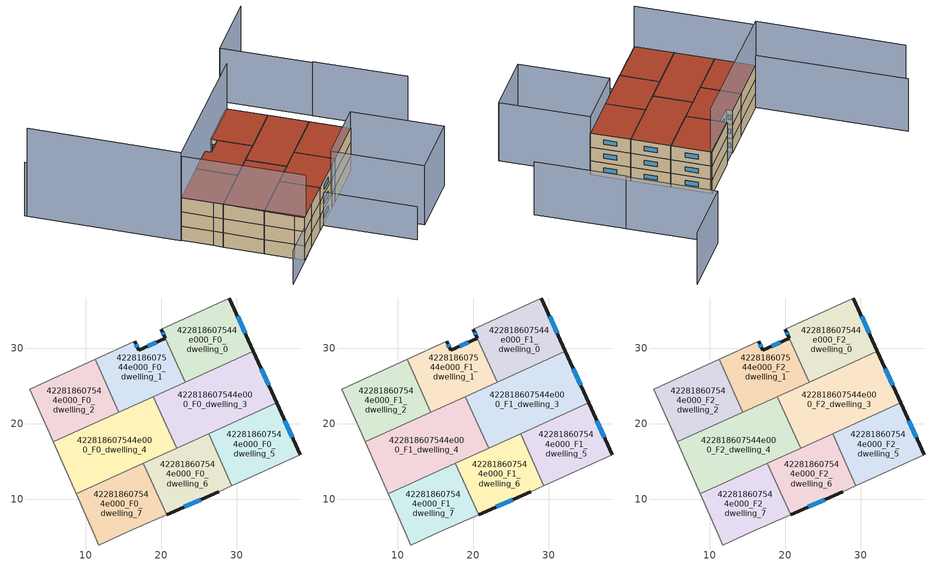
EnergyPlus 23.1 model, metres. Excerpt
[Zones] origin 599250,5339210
422818607544e000_F0_dwelling_0
 floor ground (EU_floor_Construction): 29.04,36.66 32.23,29.59 23.19,25.51 20.55,31.36 20.01,32.53 z0
 wall outside (EU_wall_Construction): 20.01,32.53 20.55,31.36 / 32.23,29.59 29.04,36.66 z0:3
 wall to 422818607544e000_F0_dwelling_1 (EU_wall_Construction): 20.55,31.36 23.19,25.51 z0:3
 wall adiabatic (EU_wall_Construction): 29.04,36.66 20.02,32.53 z0:3
 wall to 422818607544e000_F0_dwelling_3 (EU_wall_Construction): 23.19,25.51 32.23,29.59 z0:3
 window (EU_Window_Construction): 20.19,32.13 20.36,31.76 / 31.15,32 30.13,34.25 z1.02:1.98
422818607544e000_F0_dwelling_1
 floor ground (EU_floor_Construction): 20.55,31.36 23.19,25.51 14.42,21.54 11.25,28.53 16.49,30.93 17.02,29.75 z0
 wall outside (EU_wall_Construction): 20.55,31.36 17.02,29.75 16.49,30.93 z0:3
 wall to 422818607544e000_F0_dwelling_2 (EU_wall_Construction): 11.25,28.53 14.42,21.54 z0:3
 wall adiabatic (EU_wall_Construction): 16.49,30.93 11.25,28.53 z0:3
 wall to 422818607544e000_F0_dwelling_4 (EU_wall_Construction): 14.42,21.54 18.96,23.59 z0:3
 wall to 422818607544e000_F0_dwelling_3 (EU_wall_Construction): 18.96,23.59 23.19,25.51 z0:3
 window (EU_Window_Construction): 16.84,30.15 16.67,30.53 / 19.34,30.81 18.22,30.29 z1.02:1.98
422818607544e000_F0_dwelling_2
 floor ground (EU_floor_Construction): 11.25,28.53 14.42,21.54 5.72,17.61 4.98,19.27 2.61,24.58 z0
 wall adiabatic (EU_wall_Construction): 11.25,28.53 2.61,24.58 4.98,19.27 5.72,17.61 z0:3
 wall to 422818607544e000_F0_dwelling_4 (EU_wall_Construction): 5.72,17.61 14.41,21.54 z0:3
422818607544e000_F0_dwelling_3
 floor ground (EU_floor_Construction): 32.23,29.59 35.33,22.75 22.05,16.75 18.96,23.59 z0
 wall outside (EU_wall_Construction): 35.33,22.75 32.23,29.59 z0:3
 wall to 422818607544e000_F0_dwelling_4 (EU_wall_Construction): 18.96,23.59 22.05,16.75 z0:3
 wall to 422818607544e000_F0_dwelling_5 (EU_wall_Construction): 26.28,18.66 35.33,22.75 z0:3
 wall to 422818607544e000_F0_dwelling_6 (EU_wall_Construction): 22.05,16.75 26.28,18.66 z0:3
 window (EU_Window_Construction): 34.27,25.08 33.29,27.27 z1.02:1.98
422818607544e000_F0_dwelling_4
 floor ground (EU_floor_Construction): 18.96,23.59 22.05,16.75 8.75,10.74 5.72,17.61 z0
 wall adiabatic (EU_wall_Construction): 5.72,17.61 8.75,10.74 z0:3
 wall to 422818607544e000_F0_dwelling_7 (EU_wall_Construction): 8.75,10.74 17.66,14.76 z0:3
 wall to 422818607544e000_F0_dwelling_6 (EU_wall_Construction): 17.66,14.76 22.05,16.75 z0:3
422818607544e000_F0_dwelling_5
 floor ground (EU_floor_Construction): 35.33,22.75 38.43,15.88 29.39,11.8 26.28,18.67 z0
 wall outside (EU_wall_Construction): 38.43,15.88 35.33,22.75 z0:3
 wall to 422818607544e000_F0_dwelling_6 (EU_wall_Construction): 26.28,18.67 29.39,11.8 z0:3
 wall adiabatic (EU_wall_Construction): 29.39,11.8 38.43,15.88 z0:3
 window (EU_Window_Construction): 37.38,18.22 36.38,20.41 z1.02:1.98
422818607544e000_F0_dwelling_6
 floor ground (EU_floor_Construction): 26.28,18.67 29.39,11.8 27.61,11 20.73,7.96 17.66,14.76 z0
 wall outside (EU_wall_Construction): 20.73,7.96 27.61,11 z0:3
 wall to 422818607544e000_F0_dwelling_7 (EU_wall_Construction): 17.66,14.76 20.73,7.96 z0:3
 wall adiabatic (EU_wall_Construction): 27.61,11 29.39,11.8 z0:3
 window (EU_Window_Construction): 23.07,9 25.27,9.97 z1.02:1.98
422818607544e000_F0_dwelling_7
 floor ground (EU_floor_Construction): 17.66,14.76 20.73,7.96 15.58,5.68 11.76,3.95 11.02,5.61 8.75,10.74 z0
 wall adiabatic (EU_wall_Construction): 8.75,10.74 11.02,5.61 11.76,3.95 15.58,5.68 20.73,7.96 z0:3
422818607544e000_F1_dwelling_0
 floor to 422818607544e000_F0_dwelling_0 (EU_floor_Construction): 29.04,36.66 32.23,29.59 23.19,25.51 20.55,31.36 20.01,32.53 z3
 wall outside (EU_wall_Construction): 20.01,32.53 20.55,31.36 / 32.23,29.59 29.04,36.66 z3:6
 wall to 422818607544e000_F1_dwelling_1 (EU_wall_Construction): 20.55,31.36 23.19,25.51 z3:6
 wall adiabatic (EU_wall_Construction): 29.04,36.66 20.02,32.53 z3:6
 wall to 422818607544e000_F1_dwelling_3 (EU_wall_Construction): 23.19,25.51 32.23,29.59 z3:6
 window (EU_Window_Construction): 20.19,32.13 20.36,31.76 / 31.15,32 30.13,34.25 z4.02:4.98
422818607544e000_F1_dwelling_1
 floor to 422818607544e000_F0_dwelling_1 (EU_floor_Construction): 20.55,31.36 23.19,25.51 14.42,21.54 11.25,28.53 16.49,30.93 17.02,29.75 z3
 wall outside (EU_wall_Construction): 20.55,31.36 17.02,29.75 16.49,30.93 z3:6
 wall to 422818607544e000_F1_dwelling_2 (EU_wall_Construction): 11.25,28.53 14.42,21.54 z3:6
 wall adiabatic (EU_wall_Construction): 16.49,30.93 11.25,28.53 z3:6
 wall to 422818607544e000_F1_dwelling_4 (EU_wall_Construction): 14.42,21.54 18.96,23.59 z3:6
 wall to 422818607544e000_F1_dwelling_3 (EU_wall_Construction): 18.96,23.59 23.19,25.51 z3:6
 window (EU_Window_Construction): 16.84,30.15 16.67,30.53 / 19.34,30.81 18.22,30.29 z4.02:4.98
422818607544e000_F1_dwelling_2
 floor to 422818607544e000_F0_dwelling_2 (EU_floor_Construction): 11.25,28.53 14.42,21.54 5.72,17.61 4.98,19.27 2.61,24.58 z3
 wall adiabatic (EU_wall_Construction): 11.25,28.53 2.61,24.58 4.98,19.27 5.72,17.61 z3:6
 wall to 422818607544e000_F1_dwelling_4 (EU_wall_Construction): 5.72,17.61 14.41,21.54 z3:6
422818607544e000_F1_dwelling_3
 floor to 422818607544e000_F0_dwelling_3 (EU_floor_Construction): 32.23,29.59 35.33,22.75 22.05,16.75 18.96,23.59 z3
 wall outside (EU_wall_Construction): 35.33,22.75 32.23,29.59 z3:6
 wall to 422818607544e000_F1_dwelling_4 (EU_wall_Construction): 18.96,23.59 22.05,16.75 z3:6
 wall to 422818607544e000_F1_dwelling_5 (EU_wall_Construction): 26.28,18.66 35.33,22.75 z3:6
 wall to 422818607544e000_F1_dwelling_6 (EU_wall_Construction): 22.05,16.75 26.28,18.66 z3:6
 window (EU_Window_Construction): 34.27,25.08 33.29,27.27 z4.02:4.98
422818607544e000_F1_dwelling_4
 floor to 422818607544e000_F0_dwelling_4 (EU_floor_Construction): 18.96,23.59 22.05,16.75 8.75,10.74 5.72,17.61 z3
 wall adiabatic (EU_wall_Construction): 5.72,17.61 8.75,10.74 z3:6
 wall to 422818607544e000_F1_dwelling_7 (EU_wall_Construction): 8.75,10.74 17.66,14.76 z3:6
 wall to 422818607544e000_F1_dwelling_6 (EU_wall_Construction): 17.66,14.76 22.05,16.75 z3:6
422818607544e000_F1_dwelling_5
 floor to 422818607544e000_F0_dwelling_5 (EU_floor_Construction): 35.33,22.75 38.43,15.88 29.39,11.8 26.28,18.67 z3
 wall outside (EU_wall_Construction): 38.43,15.88 35.33,22.75 z3:6
 wall to 422818607544e000_F1_dwelling_6 (EU_wall_Construction): 26.28,18.67 29.39,11.8 z3:6
 wall adiabatic (EU_wall_Construction): 29.39,11.8 38.43,15.88 z3:6
 window (EU_Window_Construction): 37.38,18.22 36.38,20.41 z4.02:4.98
422818607544e000_F1_dwelling_6
 floor to 422818607544e000_F0_dwelling_6 (EU_floor_Construction): 26.28,18.67 29.39,11.8 27.61,11 20.73,7.96 17.66,14.76 z3
 wall outside (EU_wall_Construction): 20.73,7.96 27.61,11 z3:6
 wall to 422818607544e000_F1_dwelling_7 (EU_wall_Construction): 17.66,14.76 20.73,7.96 z3:6
 wall adiabatic (EU_wall_Construction): 27.61,11 29.39,11.8 z3:6
 window (EU_Window_Construction): 23.07,9 25.27,9.97 z4.02:4.98
422818607544e000_F1_dwelling_7
 floor to 422818607544e000_F0_dwelling_7 (EU_floor_Construction): 17.66,14.76 20.73,7.96 15.58,5.68 11.76,3.95 11.02,5.61 8.75,10.74 z3
 wall adiabatic (EU_wall_Construction): 8.75,10.74 11.02,5.61 11.76,3.95 15.58,5.68 20.73,7.96 z3:6
422818607544e000_F2_dwelling_0
 floor to 422818607544e000_F1_dwelling_0 (EU_floor_Construction): 29.04,36.66 32.23,29.59 23.19,25.51 20.55,31.36 20.01,32.53 z6
 wall outside (EU_wall_Construction): 20.01,32.53 20.55,31.36 / 32.23,29.59 29.04,36.66 z6:9
 wall to 422818607544e000_F2_dwelling_1 (EU_wall_Construction): 20.55,31.36 23.19,25.51 z6:9
 wall adiabatic (EU_wall_Construction): 29.04,36.66 20.02,32.53 z6:9
 wall to 422818607544e000_F2_dwelling_3 (EU_wall_Construction): 23.19,25.51 32.23,29.59 z6:9
 window (EU_Window_Construction): 20.19,32.13 20.36,31.76 / 31.15,32 30.13,34.25 z7.02:7.98
 roof outside (EU_roof_Construction): 32.23,29.59 29.04,36.66 20.02,32.53 23.19,25.51 z9
422818607544e000_F2_dwelling_1
 floor to 422818607544e000_F1_dwelling_1 (EU_floor_Construction): 20.55,31.36 23.19,25.51 14.42,21.54 11.25,28.53 16.49,30.93 17.02,29.75 z6
 wall outside (EU_wall_Construction): 20.55,31.36 17.02,29.75 16.49,30.93 z6:9
 wall to 422818607544e000_F2_dwelling_2 (EU_wall_Construction): 11.25,28.53 14.42,21.54 z6:9
 wall adiabatic (EU_wall_Construction): 16.49,30.93 11.25,28.53 z6:9
 wall to 422818607544e000_F2_dwelling_4 (EU_wall_Construction): 14.42,21.54 18.96,23.59 z6:9
 wall to 422818607544e000_F2_dwelling_3 (EU_wall_Construction): 18.96,23.59 23.19,25.51 z6:9
 window (EU_Window_Construction): 16.84,30.15 16.67,30.53 / 19.34,30.81 18.22,30.29 z7.02:7.98
 roof outside (EU_roof_Construction): 23.19,25.51 20.55,31.36 17.02,29.75 16.49,30.93 11.25,28.53 14.42,21.54 z9
422818607544e000_F2_dwelling_2
 floor to 422818607544e000_F1_dwelling_2 (EU_floor_Construction): 11.25,28.53 14.42,21.54 5.72,17.61 4.98,19.27 2.61,24.58 z6
 wall adiabatic (EU_wall_Construction): 11.25,28.53 2.61,24.58 4.98,19.27 5.72,17.61 z6:9
 wall to 422818607544e000_F2_dwelling_4 (EU_wall_Construction): 5.72,17.61 14.41,21.54 z6:9
 roof outside (EU_roof_Construction): 14.42,21.54 11.25,28.53 2.61,24.58 4.98,19.27 5.72,17.61 z9
422818607544e000_F2_dwelling_3
 floor to 422818607544e000_F1_dwelling_3 (EU_floor_Construction): 32.23,29.59 35.33,22.75 22.05,16.75 18.96,23.59 z6
 wall outside (EU_wall_Construction): 35.33,22.75 32.23,29.59 z6:9
 wall to 422818607544e000_F2_dwelling_4 (EU_wall_Construction): 18.96,23.59 22.05,16.75 z6:9
 wall to 422818607544e000_F2_dwelling_5 (EU_wall_Construction): 26.28,18.66 35.33,22.75 z6:9
 wall to 422818607544e000_F2_dwelling_6 (EU_wall_Construction): 22.05,16.75 26.28,18.66 z6:9
 window (EU_Window_Construction): 34.27,25.08 33.29,27.27 z7.02:7.98
 roof outside (EU_roof_Construction): 35.33,22.75 32.23,29.59 18.96,23.59 22.05,16.75 z9
422818607544e000_F2_dwelling_4
 floor to 422818607544e000_F1_dwelling_4 (EU_floor_Construction): 18.96,23.59 22.05,16.75 8.75,10.74 5.72,17.61 z6
 wall adiabatic (EU_wall_Construction): 5.72,17.61 8.75,10.74 z6:9
 wall to 422818607544e000_F2_dwelling_7 (EU_wall_Construction): 8.75,10.74 17.66,14.76 z6:9
 wall to 422818607544e000_F2_dwelling_6 (EU_wall_Construction): 17.66,14.76 22.05,16.75 z6:9
 roof outside (EU_roof_Construction): 22.05,16.75 18.96,23.59 5.72,17.61 8.75,10.74 z9
422818607544e000_F2_dwelling_5
 floor to 422818607544e000_F1_dwelling_5 (EU_floor_Construction): 35.33,22.75 38.43,15.88 29.39,11.8 26.28,18.67 z6
 wall outside (EU_wall_Construction): 38.43,15.88 35.33,22.75 z6:9
 wall to 422818607544e000_F2_dwelling_6 (EU_wall_Construction): 26.28,18.67 29.39,11.8 z6:9
 wall adiabatic (EU_wall_Construction): 29.39,11.8 38.43,15.88 z6:9
 window (EU_Window_Construction): 37.38,18.22 36.38,20.41 z7.02:7.98
 roof outside (EU_roof_Construction): 38.43,15.88 35.33,22.75 26.28,18.67 29.39,11.8 z9
422818607544e000_F2_dwelling_6
 floor to 422818607544e000_F1_dwelling_6 (EU_floor_Construction): 26.28,18.67 29.39,11.8 27.61,11 20.73,7.96 17.66,14.76 z6
 wall outside (EU_wall_Construction): 20.73,7.96 27.61,11 z6:9
 wall to 422818607544e000_F2_dwelling_7 (EU_wall_Construction): 17.66,14.76 20.73,7.96 z6:9
 wall adiabatic (EU_wall_Construction): 27.61,11 29.39,11.8 z6:9
 window (EU_Window_Construction): 23.07,9 25.27,9.97 z7.02:7.98
 roof outside (EU_roof_Construction): 27.61,11 29.39,11.8 26.28,18.67 17.66,14.76 20.73,7.96 z9
422818607544e000_F2_dwelling_7
 floor to 422818607544e000_F1_dwelling_7 (EU_floor_Construction): 17.66,14.76 20.73,7.96 15.58,5.68 11.76,3.95 11.02,5.61 8.75,10.74 z6
 wall adiabatic (EU_wall_Construction): 8.75,10.74 11.02,5.61 11.76,3.95 15.58,5.68 20.73,7.96 z6:9
 roof outside (EU_roof_Construction): 20.73,7.96 17.66,14.76 8.75,10.74 11.02,5.61 11.76,3.95 15.58,5.68 z9
shading: 4.7,0.73 22.21,8.7 / 22.21,8.7 29.36,-6.99 z0:7; 38.41,15.94 45.51,0.39 / 45.51,0.39 33.8,-4.97 / 33.8,-4.97 26.69,10.58 / 26.69,10.58 38.41,15.94 z0:12.5; 2.6,24.59 12,4.02 z0:17.8; 54.71,16.46 47.53,32.18 z0:11.4; -9.04,50.6 2.78,24.55 z0:11.3; 47.6,32.02 40.57,47.6 / 40.57,47.6 53.1,53.25 z0:11.2; 29.25,36.46 2.56,24.56 / 2.56,24.56 -8.87,50.21 z0:18.5
[Building]
EU S2 Campaign: North Axis=0; Terrain=City; Solar Distribution=FullExterior
[Site:Location]
Vienna: Latitude=48; Longitude=16.5; Time Zone=1; Elevation=183
[SizingPeriod:WeatherFileDays]
AnnualSizingPeriod: Begin Month=1; Begin Day of Month=1; End Month=12; End Day of Month=31; Day of Week for Start Day=Monday; Use Weather File Daylight Saving Period=No; Use Weather File Rain and Snow Indicators=No
[MATERIAL]
EU_InternalMass_Material: Roughness=MediumRough; Thickness=0.1; Conductivity=1; Density=1800; Specific Heat=900; Thermal Absorptance=0.9; Solar Absorptance=0.7; Visible Absorptance=0.7
[MATERIAL:NOMASS] Roughness=MediumRough; Thermal Absorptance=0.9; Solar Absorptance=0.7; Visible Absorptance=0.7
Name | Thermal Resistance
EU_wall_NoMass | 0.942466
EU_roof_NoMass | 0.551687
EU_floor_NoMass | 0.66527
[WINDOWMATERIAL:SIMPLEGLAZINGSYSTEM]
EU_Window_SimpleGlazing: UFactor=2.03367; Solar Heat Gain Coefficient=0.65; Visible Transmittance=0.65
[CONSTRUCTION]
EU_wall_Construction: EU_wall_NoMass
EU_roof_Construction: EU_roof_NoMass
EU_floor_Construction: EU_floor_NoMass
EU_Window_Construction: EU_Window_SimpleGlazing
EU_InternalMass_Construction: EU_InternalMass_Material
[ZONE] Type=1; Multiplier=1; Ceiling Height=autocalculate; Floor Area=autocalculate; Part of Total Floor Area=Yes
Name | Volume
422818607544e000_F0_dwelling_0; 422818607544e000_F1_dwelling_0; 422818607544e000_F2_dwelling_0 | 230.168
422818607544e000_F0_dwelling_1; 422818607544e000_F1_dwelling_1; 422818607544e000_F2_dwelling_1 | 207.286
422818607544e000_F0_dwelling_2; 422818607544e000_F1_dwelling_2; 422818607544e000_F2_dwelling_2 | 218.729
422818607544e000_F0_dwelling_3; 422818607544e000_F1_dwelling_3; 422818607544e000_F2_dwelling_3 | 328.119
422818607544e000_F0_dwelling_4; 422818607544e000_F1_dwelling_4; 422818607544e000_F2_dwelling_4 | 328.11
422818607544e000_F0_dwelling_5; 422818607544e000_F1_dwelling_5; 422818607544e000_F2_dwelling_5 | 224.342
422818607544e000_F0_dwelling_6; 422818607544e000_F1_dwelling_6; 422818607544e000_F2_dwelling_6 | 213.141
422818607544e000_F0_dwelling_7; 422818607544e000_F1_dwelling_7; 422818607544e000_F2_dwelling_7 | 218.722
[INTERNALMASS] Construction=EU_InternalMass_Construction
Name | Zone or ZoneList | Surface Area
422818607544e000_F0_dwelling_0_EU_InternalMass | 422818607544e000_F0_dwelling_0 | 76.7222
422818607544e000_F0_dwelling_1_EU_InternalMass | 422818607544e000_F0_dwelling_1 | 69.0951
422818607544e000_F0_dwelling_2_EU_InternalMass | 422818607544e000_F0_dwelling_2 | 72.9099
422818607544e000_F0_dwelling_3_EU_InternalMass | 422818607544e000_F0_dwelling_3 | 109.373
422818607544e000_F0_dwelling_4_EU_InternalMass | 422818607544e000_F0_dwelling_4 | 109.37
422818607544e000_F0_dwelling_5_EU_InternalMass | 422818607544e000_F0_dwelling_5 | 74.781
422818607544e000_F0_dwelling_6_EU_InternalMass | 422818607544e000_F0_dwelling_6 | 71.047
422818607544e000_F0_dwelling_7_EU_InternalMass | 422818607544e000_F0_dwelling_7 | 72.9075
422818607544e000_F1_dwelling_0_EU_InternalMass | 422818607544e000_F1_dwelling_0 | 76.7222
422818607544e000_F1_dwelling_1_EU_InternalMass | 422818607544e000_F1_dwelling_1 | 69.0951
422818607544e000_F1_dwelling_2_EU_InternalMass | 422818607544e000_F1_dwelling_2 | 72.9099
422818607544e000_F1_dwelling_3_EU_InternalMass | 422818607544e000_F1_dwelling_3 | 109.373
422818607544e000_F1_dwelling_4_EU_InternalMass | 422818607544e000_F1_dwelling_4 | 109.37
422818607544e000_F1_dwelling_5_EU_InternalMass | 422818607544e000_F1_dwelling_5 | 74.781
422818607544e000_F1_dwelling_6_EU_InternalMass | 422818607544e000_F1_dwelling_6 | 71.047
422818607544e000_F1_dwelling_7_EU_InternalMass | 422818607544e000_F1_dwelling_7 | 72.9075
422818607544e000_F2_dwelling_0_EU_InternalMass | 422818607544e000_F2_dwelling_0 | 76.7222
422818607544e000_F2_dwelling_1_EU_InternalMass | 422818607544e000_F2_dwelling_1 | 69.0951
422818607544e000_F2_dwelling_2_EU_InternalMass | 422818607544e000_F2_dwelling_2 | 72.9099
422818607544e000_F2_dwelling_3_EU_InternalMass | 422818607544e000_F2_dwelling_3 | 109.373
422818607544e000_F2_dwelling_4_EU_InternalMass | 422818607544e000_F2_dwelling_4 | 109.37
422818607544e000_F2_dwelling_5_EU_InternalMass | 422818607544e000_F2_dwelling_5 | 74.781
422818607544e000_F2_dwelling_6_EU_InternalMass | 422818607544e000_F2_dwelling_6 | 71.047
422818607544e000_F2_dwelling_7_EU_InternalMass | 422818607544e000_F2_dwelling_7 | 72.9075
[OTHEREQUIPMENT] Fuel Type=Electricity; Design Level Calculation Method=Watts/Area; Power per Zone Floor Area=1; Fraction Latent=0; Fraction Radiant=0; Fraction Lost=0; Carbon Dioxide Generation Rate=0; EndUse Subcategory=EU_Step8_InternalGains
Name | Zone or ZoneList or Space or SpaceList | Schedule
EU_Step8_InternalGain_422818607544e000_F0_dwelling_0_f000 | 422818607544e000_F0_dwelling_0 | EU_Step8_GainSchedule_422818607544e000_F0_dwelling_0_f000
EU_Step8_InternalGain_422818607544e000_F0_dwelling_1_f000 | 422818607544e000_F0_dwelling_1 | EU_Step8_GainSchedule_422818607544e000_F0_dwelling_1_f000
EU_Step8_InternalGain_422818607544e000_F0_dwelling_2_f000 | 422818607544e000_F0_dwelling_2 | EU_Step8_GainSchedule_422818607544e000_F0_dwelling_2_f000
EU_Step8_InternalGain_422818607544e000_F0_dwelling_3_f000 | 422818607544e000_F0_dwelling_3 | EU_Step8_GainSchedule_422818607544e000_F0_dwelling_3_f000
EU_Step8_InternalGain_422818607544e000_F0_dwelling_4_f000 | 422818607544e000_F0_dwelling_4 | EU_Step8_GainSchedule_422818607544e000_F0_dwelling_4_f000
EU_Step8_InternalGain_422818607544e000_F0_dwelling_5_f000 | 422818607544e000_F0_dwelling_5 | EU_Step8_GainSchedule_422818607544e000_F0_dwelling_5_f000
EU_Step8_InternalGain_422818607544e000_F0_dwelling_6_f000 | 422818607544e000_F0_dwelling_6 | EU_Step8_GainSchedule_422818607544e000_F0_dwelling_6_f000
EU_Step8_InternalGain_422818607544e000_F0_dwelling_7_f000 | 422818607544e000_F0_dwelling_7 | EU_Step8_GainSchedule_422818607544e000_F0_dwelling_7_f000
EU_Step8_InternalGain_422818607544e000_F1_dwelling_0_f000 | 422818607544e000_F1_dwelling_0 | EU_Step8_GainSchedule_422818607544e000_F1_dwelling_0_f000
EU_Step8_InternalGain_422818607544e000_F1_dwelling_1_f000 | 422818607544e000_F1_dwelling_1 | EU_Step8_GainSchedule_422818607544e000_F1_dwelling_1_f000
EU_Step8_InternalGain_422818607544e000_F1_dwelling_2_f000 | 422818607544e000_F1_dwelling_2 | EU_Step8_GainSchedule_422818607544e000_F1_dwelling_2_f000
EU_Step8_InternalGain_422818607544e000_F1_dwelling_3_f000 | 422818607544e000_F1_dwelling_3 | EU_Step8_GainSchedule_422818607544e000_F1_dwelling_3_f000
EU_Step8_InternalGain_422818607544e000_F1_dwelling_4_f000 | 422818607544e000_F1_dwelling_4 | EU_Step8_GainSchedule_422818607544e000_F1_dwelling_4_f000
EU_Step8_InternalGain_422818607544e000_F1_dwelling_5_f000 | 422818607544e000_F1_dwelling_5 | EU_Step8_GainSchedule_422818607544e000_F1_dwelling_5_f000
EU_Step8_InternalGain_422818607544e000_F1_dwelling_6_f000 | 422818607544e000_F1_dwelling_6 | EU_Step8_GainSchedule_422818607544e000_F1_dwelling_6_f000
EU_Step8_InternalGain_422818607544e000_F1_dwelling_7_f000 | 422818607544e000_F1_dwelling_7 | EU_Step8_GainSchedule_422818607544e000_F1_dwelling_7_f000
EU_Step8_InternalGain_422818607544e000_F2_dwelling_0_f000 | 422818607544e000_F2_dwelling_0 | EU_Step8_GainSchedule_422818607544e000_F2_dwelling_0_f000
EU_Step8_InternalGain_422818607544e000_F2_dwelling_1_f000 | 422818607544e000_F2_dwelling_1 | EU_Step8_GainSchedule_422818607544e000_F2_dwelling_1_f000
EU_Step8_InternalGain_422818607544e000_F2_dwelling_2_f000 | 422818607544e000_F2_dwelling_2 | EU_Step8_GainSchedule_422818607544e000_F2_dwelling_2_f000
EU_Step8_InternalGain_422818607544e000_F2_dwelling_3_f000 | 422818607544e000_F2_dwelling_3 | EU_Step8_GainSchedule_422818607544e000_F2_dwelling_3_f000
EU_Step8_InternalGain_422818607544e000_F2_dwelling_4_f000 | 422818607544e000_F2_dwelling_4 | EU_Step8_GainSchedule_422818607544e000_F2_dwelling_4_f000
EU_Step8_InternalGain_422818607544e000_F2_dwelling_5_f000 | 422818607544e000_F2_dwelling_5 | EU_Step8_GainSchedule_422818607544e000_F2_dwelling_5_f000
EU_Step8_InternalGain_422818607544e000_F2_dwelling_6_f000 | 422818607544e000_F2_dwelling_6 | EU_Step8_GainSchedule_422818607544e000_F2_dwelling_6_f000
EU_Step8_InternalGain_422818607544e000_F2_dwelling_7_f000 | 422818607544e000_F2_dwelling_7 | EU_Step8_GainSchedule_422818607544e000_F2_dwelling_7_f000
[ZONEVENTILATION:DESIGNFLOWRATE] Schedule=EU_AlwaysOn; Design Flow Rate Calculation Method=AirChanges/Hour; Air Changes per Hour=0.530523; Ventilation Type=Natural; Fan Pressure Rise=0; Fan Total Efficiency=1; Constant Term Coefficient=1; Temperature Term Coefficient=0; Velocity Term Coefficient=0; Velocity Squared Term Coefficient=0; Minimum Indoor Temperature=-100; Maximum Indoor Temperature=100; Delta Temperature=-100; Minimum Outdoor Temperature=-100; Maximum Outdoor Temperature=100; Maximum Wind Speed=40
Name | Zone or ZoneList or Space or SpaceList
EU_ConstantAir_422818607544e000_F0_dwelling_0 | 422818607544e000_F0_dwelling_0
EU_ConstantAir_422818607544e000_F0_dwelling_1 | 422818607544e000_F0_dwelling_1
EU_ConstantAir_422818607544e000_F0_dwelling_2 | 422818607544e000_F0_dwelling_2
EU_ConstantAir_422818607544e000_F0_dwelling_3 | 422818607544e000_F0_dwelling_3
EU_ConstantAir_422818607544e000_F0_dwelling_4 | 422818607544e000_F0_dwelling_4
EU_ConstantAir_422818607544e000_F0_dwelling_5 | 422818607544e000_F0_dwelling_5
EU_ConstantAir_422818607544e000_F0_dwelling_6 | 422818607544e000_F0_dwelling_6
EU_ConstantAir_422818607544e000_F0_dwelling_7 | 422818607544e000_F0_dwelling_7
EU_ConstantAir_422818607544e000_F1_dwelling_0 | 422818607544e000_F1_dwelling_0
EU_ConstantAir_422818607544e000_F1_dwelling_1 | 422818607544e000_F1_dwelling_1
EU_ConstantAir_422818607544e000_F1_dwelling_2 | 422818607544e000_F1_dwelling_2
EU_ConstantAir_422818607544e000_F1_dwelling_3 | 422818607544e000_F1_dwelling_3
EU_ConstantAir_422818607544e000_F1_dwelling_4 | 422818607544e000_F1_dwelling_4
EU_ConstantAir_422818607544e000_F1_dwelling_5 | 422818607544e000_F1_dwelling_5
EU_ConstantAir_422818607544e000_F1_dwelling_6 | 422818607544e000_F1_dwelling_6
EU_ConstantAir_422818607544e000_F1_dwelling_7 | 422818607544e000_F1_dwelling_7
EU_ConstantAir_422818607544e000_F2_dwelling_0 | 422818607544e000_F2_dwelling_0
EU_ConstantAir_422818607544e000_F2_dwelling_1 | 422818607544e000_F2_dwelling_1
EU_ConstantAir_422818607544e000_F2_dwelling_2 | 422818607544e000_F2_dwelling_2
EU_ConstantAir_422818607544e000_F2_dwelling_3 | 422818607544e000_F2_dwelling_3
EU_ConstantAir_422818607544e000_F2_dwelling_4 | 422818607544e000_F2_dwelling_4
EU_ConstantAir_422818607544e000_F2_dwelling_5 | 422818607544e000_F2_dwelling_5
EU_ConstantAir_422818607544e000_F2_dwelling_6 | 422818607544e000_F2_dwelling_6
EU_ConstantAir_422818607544e000_F2_dwelling_7 | 422818607544e000_F2_dwelling_7
[HVACTEMPLATE:THERMOSTAT] Constant Heating Setpoint=20; Constant Cooling Setpoint=50
EU_HeatOnly_422818607544e000_F0_dwelling_0; EU_HeatOnly_422818607544e000_F0_dwelling_1; EU_HeatOnly_422818607544e000_F0_dwelling_2; EU_HeatOnly_422818607544e000_F0_dwelling_3; EU_HeatOnly_422818607544e000_F0_dwelling_4; EU_HeatOnly_422818607544e000_F0_dwelling_5; EU_HeatOnly_422818607544e000_F0_dwelling_6; EU_HeatOnly_422818607544e000_F0_dwelling_7; EU_HeatOnly_422818607544e000_F1_dwelling_0; EU_HeatOnly_422818607544e000_F1_dwelling_1; EU_HeatOnly_422818607544e000_F1_dwelling_2; EU_HeatOnly_422818607544e000_F1_dwelling_3; EU_HeatOnly_422818607544e000_F1_dwelling_4; EU_HeatOnly_422818607544e000_F1_dwelling_5; EU_HeatOnly_422818607544e000_F1_dwelling_6; EU_HeatOnly_422818607544e000_F1_dwelling_7; EU_HeatOnly_422818607544e000_F2_dwelling_0; EU_HeatOnly_422818607544e000_F2_dwelling_1; EU_HeatOnly_422818607544e000_F2_dwelling_2; EU_HeatOnly_422818607544e000_F2_dwelling_3; EU_HeatOnly_422818607544e000_F2_dwelling_4; EU_HeatOnly_422818607544e000_F2_dwelling_5; EU_HeatOnly_422818607544e000_F2_dwelling_6; EU_HeatOnly_422818607544e000_F2_dwelling_7
[HVACTEMPLATE:ZONE:IDEALLOADSAIRSYSTEM] System Availability Schedule=EU_AlwaysOn; Maximum Heating Supply Air Temperature=50; Minimum Cooling Supply Air Temperature=13; Maximum Heating Supply Air Humidity Ratio=0.0156; Minimum Cooling Supply Air Humidity Ratio=0.0077; Heating Limit=NoLimit; Cooling Limit=NoLimit; Heating Availability Schedule=EU_AlwaysOn; Cooling Availability Schedule=EU_CoolingOff; Dehumidification Control Type=ConstantSensibleHeatRatio; Cooling Sensible Heat Ratio=0.7; Dehumidification Setpoint=60; Humidification Control Type=None; Humidification Setpoint=30; Outdoor Air Method=None; Outdoor Air Flow Rate per Person=0.00944; Outdoor Air Flow Rate per Zone Floor Area=0; Outdoor Air Flow Rate per Zone=0; Demand Controlled Ventilation Type=None; Outdoor Air Economizer Type=NoEconomizer; Heat Recovery Type=None; Sensible Heat Recovery Effectiveness=0.7; Latent Heat Recovery Effectiveness=0.65
Name | Template Thermostat
422818607544e000_F0_dwelling_0 | EU_HeatOnly_422818607544e000_F0_dwelling_0
422818607544e000_F0_dwelling_1 | EU_HeatOnly_422818607544e000_F0_dwelling_1
422818607544e000_F0_dwelling_2 | EU_HeatOnly_422818607544e000_F0_dwelling_2
422818607544e000_F0_dwelling_3 | EU_HeatOnly_422818607544e000_F0_dwelling_3
422818607544e000_F0_dwelling_4 | EU_HeatOnly_422818607544e000_F0_dwelling_4
422818607544e000_F0_dwelling_5 | EU_HeatOnly_422818607544e000_F0_dwelling_5
422818607544e000_F0_dwelling_6 | EU_HeatOnly_422818607544e000_F0_dwelling_6
422818607544e000_F0_dwelling_7 | EU_HeatOnly_422818607544e000_F0_dwelling_7
422818607544e000_F1_dwelling_0 | EU_HeatOnly_422818607544e000_F1_dwelling_0
422818607544e000_F1_dwelling_1 | EU_HeatOnly_422818607544e000_F1_dwelling_1
422818607544e000_F1_dwelling_2 | EU_HeatOnly_422818607544e000_F1_dwelling_2
422818607544e000_F1_dwelling_3 | EU_HeatOnly_422818607544e000_F1_dwelling_3
422818607544e000_F1_dwelling_4 | EU_HeatOnly_422818607544e000_F1_dwelling_4
422818607544e000_F1_dwelling_5 | EU_HeatOnly_422818607544e000_F1_dwelling_5
422818607544e000_F1_dwelling_6 | EU_HeatOnly_422818607544e000_F1_dwelling_6
422818607544e000_F1_dwelling_7 | EU_HeatOnly_422818607544e000_F1_dwelling_7
422818607544e000_F2_dwelling_0 | EU_HeatOnly_422818607544e000_F2_dwelling_0
422818607544e000_F2_dwelling_1 | EU_HeatOnly_422818607544e000_F2_dwelling_1
422818607544e000_F2_dwelling_2 | EU_HeatOnly_422818607544e000_F2_dwelling_2
422818607544e000_F2_dwelling_3 | EU_HeatOnly_422818607544e000_F2_dwelling_3
422818607544e000_F2_dwelling_4 | EU_HeatOnly_422818607544e000_F2_dwelling_4
422818607544e000_F2_dwelling_5 | EU_HeatOnly_422818607544e000_F2_dwelling_5
422818607544e000_F2_dwelling_6 | EU_HeatOnly_422818607544e000_F2_dwelling_6
422818607544e000_F2_dwelling_7 | EU_HeatOnly_422818607544e000_F2_dwelling_7
[SIZING:ZONE] Zone Cooling Design Supply Air Temperature Input Method=SupplyAirTemperature; Zone Cooling Design Supply Air Temperature=13; Zone Heating Design Supply Air Temperature Input Method=SupplyAirTemperature; Zone Heating Design Supply Air Temperature=50; Zone Cooling Design Supply Air Humidity Ratio=0.008; Zone Heating Design Supply Air Humidity Ratio=0.008; Cooling Design Air Flow Method=DesignDay; Cooling Design Air Flow Rate=0; Cooling Minimum Air Flow per Zone Floor Area=0.000762; Cooling Minimum Air Flow=0; Cooling Minimum Air Flow Fraction=0.2; Heating Design Air Flow Method=DesignDay; Heating Design Air Flow Rate=0; Heating Maximum Air Flow per Zone Floor Area=0.002032; Heating Maximum Air Flow=0.141576; Heating Maximum Air Flow Fraction=0.3; Account for Dedicated Outdoor Air System=No; Dedicated Outdoor Air System Control Strategy=NeutralSupplyAir; Dedicated Outdoor Air Low Setpoint Temperature for Design=autosize; Dedicated Outdoor Air High Setpoint Temperature for Design=autosize; Zone Load Sizing Method=Sensible Load Only No Latent Load; Zone Latent Cooling Design Supply Air Humidity Ratio Input Method=HumidityRatioDifference; Zone Cooling Design Supply Air Humidity Ratio Difference=0.005; Zone Latent Heating Design Supply Air Humidity Ratio Input Method=HumidityRatioDifference; Zone Humidification Design Supply Air Humidity Ratio Difference=0.005
422818607544e000_F0_dwelling_0; 422818607544e000_F0_dwelling_1; 422818607544e000_F0_dwelling_2; 422818607544e000_F0_dwelling_3; 422818607544e000_F0_dwelling_4; 422818607544e000_F0_dwelling_5; 422818607544e000_F0_dwelling_6; 422818607544e000_F0_dwelling_7; 422818607544e000_F1_dwelling_0; 422818607544e000_F1_dwelling_1; 422818607544e000_F1_dwelling_2; 422818607544e000_F1_dwelling_3; 422818607544e000_F1_dwelling_4; 422818607544e000_F1_dwelling_5; 422818607544e000_F1_dwelling_6; 422818607544e000_F1_dwelling_7; 422818607544e000_F2_dwelling_0; 422818607544e000_F2_dwelling_1; 422818607544e000_F2_dwelling_2; 422818607544e000_F2_dwelling_3; 422818607544e000_F2_dwelling_4; 422818607544e000_F2_dwelling_5; 422818607544e000_F2_dwelling_6; 422818607544e000_F2_dwelling_7
[SCHEDULE:CONSTANT]
Name | Hourly Value
EU_AlwaysOn | 1
EU_CoolingOff | 0
[SCHEDULE:FILE] Column Number=1; Rows to Skip at Top=0; Number of Hours of Data=8760; Column Separator=Comma; Interpolate to Timestep=No; Minutes per Item=60; Adjust Schedule for Daylight Savings=Yes
Name | File
EU_Step8_GainSchedule_422818607544e000_F0_dwelling_0_f000 | ../../schedules/422818607544e000/422818607544e000_F0_dwelling_0_f000_gain.csv
EU_Step8_GainSchedule_422818607544e000_F0_dwelling_1_f000 | ../../schedules/422818607544e000/422818607544e000_F0_dwelling_1_f000_gain.csv
EU_Step8_GainSchedule_422818607544e000_F0_dwelling_2_f000 | ../../schedules/422818607544e000/422818607544e000_F0_dwelling_2_f000_gain.csv
EU_Step8_GainSchedule_422818607544e000_F0_dwelling_3_f000 | ../../schedules/422818607544e000/422818607544e000_F0_dwelling_3_f000_gain.csv
EU_Step8_GainSchedule_422818607544e000_F0_dwelling_4_f000 | ../../schedules/422818607544e000/422818607544e000_F0_dwelling_4_f000_gain.csv
EU_Step8_GainSchedule_422818607544e000_F0_dwelling_5_f000 | ../../schedules/422818607544e000/422818607544e000_F0_dwelling_5_f000_gain.csv
EU_Step8_GainSchedule_422818607544e000_F0_dwelling_6_f000 | ../../schedules/422818607544e000/422818607544e000_F0_dwelling_6_f000_gain.csv
EU_Step8_GainSchedule_422818607544e000_F0_dwelling_7_f000 | ../../schedules/422818607544e000/422818607544e000_F0_dwelling_7_f000_gain.csv
EU_Step8_GainSchedule_422818607544e000_F1_dwelling_0_f000 | ../../schedules/422818607544e000/422818607544e000_F1_dwelling_0_f000_gain.csv
EU_Step8_GainSchedule_422818607544e000_F1_dwelling_1_f000 | ../../schedules/422818607544e000/422818607544e000_F1_dwelling_1_f000_gain.csv
EU_Step8_GainSchedule_422818607544e000_F1_dwelling_2_f000 | ../../schedules/422818607544e000/422818607544e000_F1_dwelling_2_f000_gain.csv
EU_Step8_GainSchedule_422818607544e000_F1_dwelling_3_f000 | ../../schedules/422818607544e000/422818607544e000_F1_dwelling_3_f000_gain.csv
EU_Step8_GainSchedule_422818607544e000_F1_dwelling_4_f000 | ../../schedules/422818607544e000/422818607544e000_F1_dwelling_4_f000_gain.csv
EU_Step8_GainSchedule_422818607544e000_F1_dwelling_5_f000 | ../../schedules/422818607544e000/422818607544e000_F1_dwelling_5_f000_gain.csv
EU_Step8_GainSchedule_422818607544e000_F1_dwelling_6_f000 | ../../schedules/422818607544e000/422818607544e000_F1_dwelling_6_f000_gain.csv
EU_Step8_GainSchedule_422818607544e000_F1_dwelling_7_f000 | ../../schedules/422818607544e000/422818607544e000_F1_dwelling_7_f000_gain.csv
EU_Step8_GainSchedule_422818607544e000_F2_dwelling_0_f000 | ../../schedules/422818607544e000/422818607544e000_F2_dwelling_0_f000_gain.csv
EU_Step8_GainSchedule_422818607544e000_F2_dwelling_1_f000 | ../../schedules/422818607544e000/422818607544e000_F2_dwelling_1_f000_gain.csv
EU_Step8_GainSchedule_422818607544e000_F2_dwelling_2_f000 | ../../schedules/422818607544e000/422818607544e000_F2_dwelling_2_f000_gain.csv
EU_Step8_GainSchedule_422818607544e000_F2_dwelling_3_f000 | ../../schedules/422818607544e000/422818607544e000_F2_dwelling_3_f000_gain.csv
EU_Step8_GainSchedule_422818607544e000_F2_dwelling_4_f000 | ../../schedules/422818607544e000/422818607544e000_F2_dwelling_4_f000_gain.csv
EU_Step8_GainSchedule_422818607544e000_F2_dwelling_5_f000 | ../../schedules/422818607544e000/422818607544e000_F2_dwelling_5_f000_gain.csv
EU_Step8_GainSchedule_422818607544e000_F2_dwelling_6_f000 | ../../schedules/422818607544e000/422818607544e000_F2_dwelling_6_f000_gain.csv
EU_Step8_GainSchedule_422818607544e000_F2_dwelling_7_f000 | ../../schedules/422818607544e000/422818607544e000_F2_dwelling_7_f000_gain.csv
